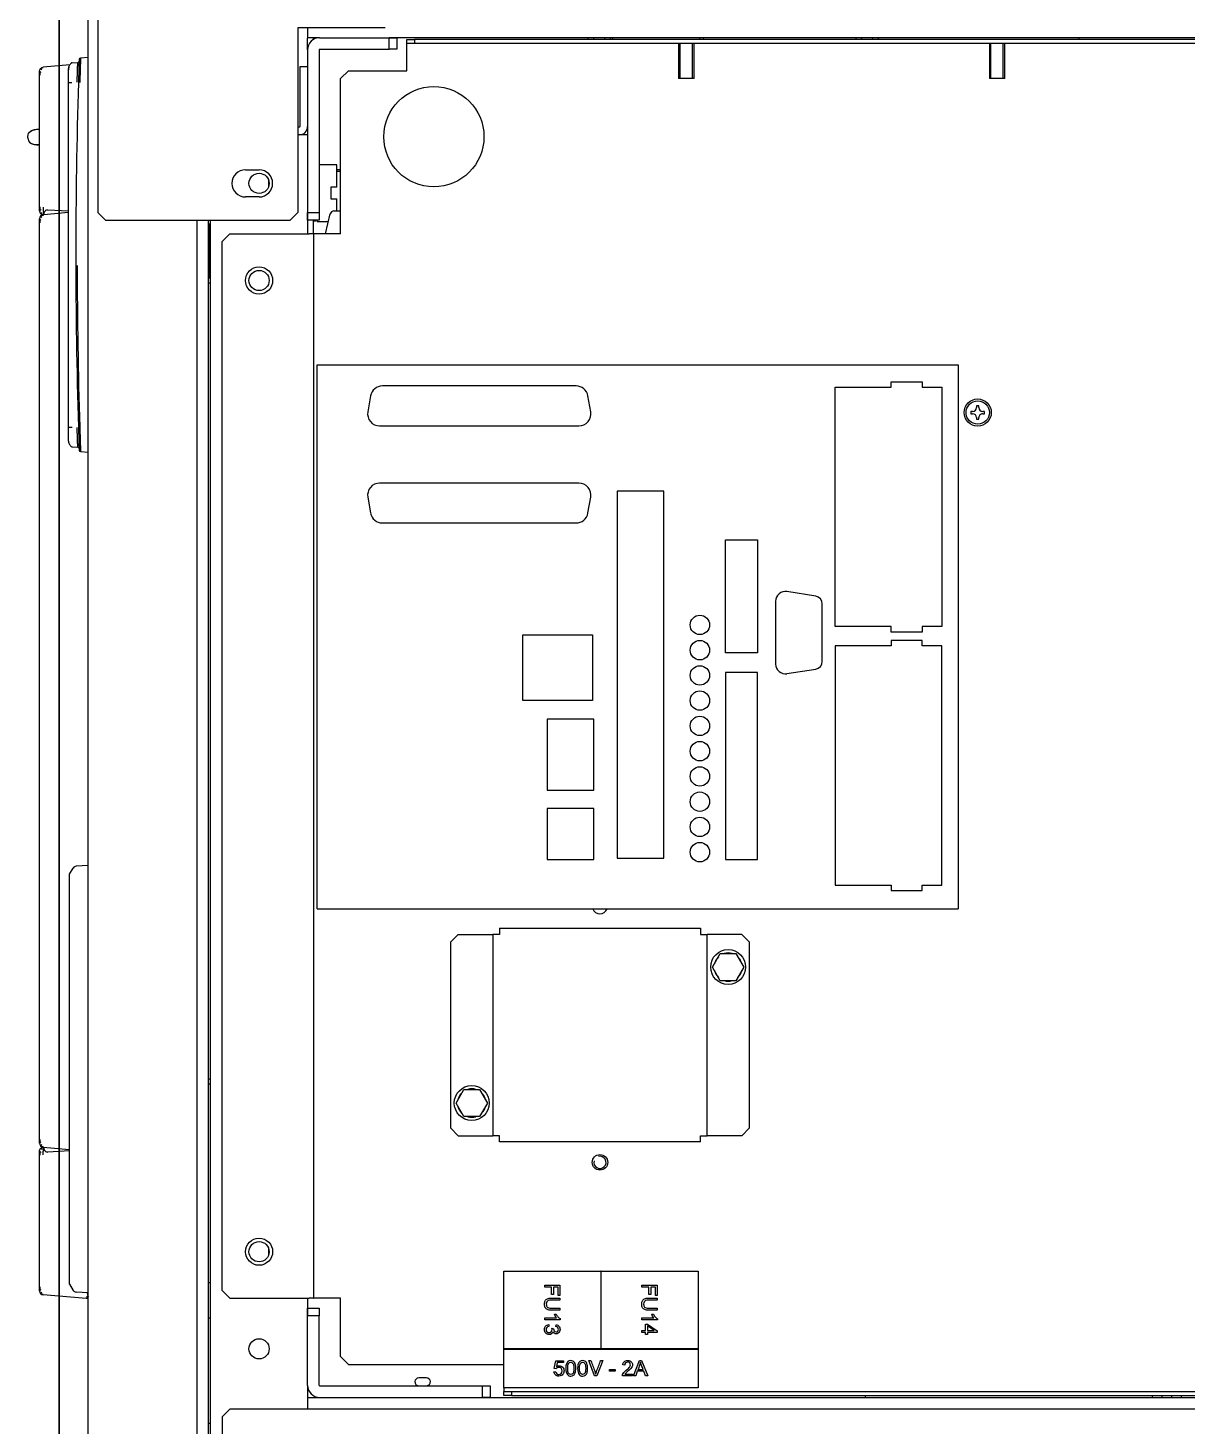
# Model space of a CAD drawing. Header units: millimetres. Extents: x -18178 to 96133, y -22425 to 61598.
# Drawn here: x 41544.5 to 41842.9, y 4997.4 to 5357.3 of the extents above; entities that cross this region are included whole.
import ezdxf

# ---------------------------------------------------------------- set-up
doc = ezdxf.new("R2010")
doc.units = ezdxf.units.MM
for name, color, linetype in [('00B60011P22', 7, 'Continuous'), ('00B60012PB122', 7, 'Continuous'), ('00B60RPFP03', 7, 'Continuous'), ('00B60RPFP04', 7, 'Continuous'), ('00B60RPFP06', 7, 'Continuous'), ('00B60RSFP04', 7, 'Continuous'), ('00B60TCFP0306', 7, 'Continuous'), ('00B60TEFP0414', 7, 'Continuous'), ('02358686_05', 7, 'Continuous'), ('02358686_06', 7, 'Continuous'), ('02359456_02', 7, 'Continuous'), ('02359456_11', 7, 'Continuous'), ('02359459_03', 7, 'Continuous'), ('10B46291P01', 7, 'Continuous'), ('10B46507P03', 7, 'Continuous'), ('10B60RIVP4008', 7, 'Continuous'), ('10H46889P01N', 7, 'Continuous'), ('560960P2_01', 7, 'Continuous'), ('561058P15_01', 7, 'Continuous'), ('CF0030LB_A', 7, 'Continuous'), ('CH0002FE', 7, 'Continuous'), ('CH0800FE', 7, 'Continuous'), ('CH1775FE', 7, 'Continuous'), ('EAE-BB-A-OUT-002-KXA 2000A', 131, 'Continuous'), ('EAE-UPS PANEL-VERTV.', 7, 'Continuous'), ('GUARNIZIONE_PORT', 7, 'Continuous'), ('MA0001LB_A', 7, 'Continuous'), ('MA0032LB', 7, 'Continuous'), ('MA1236FE', 7, 'Continuous'), ('MA1250FE', 7, 'Continuous'), ('MA1369FE', 7, 'Continuous'), ('MA1370FE', 7, 'Continuous'), ('MA1398FE', 7, 'Continuous'), ('MA1399FE', 7, 'Continuous'), ('MA1450FE', 7, 'Continuous'), ('MA1733FE', 7, 'Continuous'), ('PRIGIONIERO_M4X1', 7, 'Continuous'), ('RG1008FE', 7, 'Continuous'), ('RG1023FE', 7, 'Continuous'), ('RG1067FE', 7, 'Continuous'), ('RG1099FE', 7, 'Continuous'), ('RG1111FE', 7, 'Continuous')]:
    doc.layers.add(name, color=color, linetype=linetype)
doc.layers.add('E-ELEC-EQPM', color=7, linetype='Continuous', lineweight=35)

# ---------------------------------------------------------------- blocks, each defined once
blk = doc.blocks.new('A$Ccc32f15b')
at = {"layer": '00B60011P22', "color": 7, "linetype": 'Continuous'}
blk.add_circle((2.345, 4.45), 0.645, dxfattribs=at)
at = {"layer": '00B60012PB122', "color": 7, "linetype": 'Continuous'}
for p, q in [((18.57, 14.075), (18.545, 14.075)), ((18.57, 13.95), (18.545, 13.95)), ((18.57, 13.825), (18.545, 13.825)), ((1.07, 10.169), (1.095, 10.169)), ((1.07, 10.097), (1.095, 10.097)), ((1.07, 9.953), (1.095, 9.953)), ((1.07, 9.881), (1.095, 9.881)), ((1.07, 6.719), (1.095, 6.719)), ((1.07, 6.647), (1.095, 6.647)), ((1.07, 6.503), (1.095, 6.503)), ((1.07, 6.431), (1.095, 6.431))]:
    blk.add_line(p, q, dxfattribs=at)
at = {"layer": '00B60RPFP03', "color": 7, "linetype": 'Continuous'}
blk.add_circle((5.895, 11.45), 0.175, dxfattribs=at)
at = {"layer": '00B60RPFP04', "color": 7, "linetype": 'Continuous'}
for p, q in [((17.095, 1.575), (17.095, 1.55)), ((17.545, 1.55), (17.545, 1.575))]:
    blk.add_line(p, q, dxfattribs=at)
for centre in [(13.032, 8.238), (14.782, 4.938)]:
    blk.add_circle(centre, 0.225, dxfattribs=at)
at = {"layer": '00B60RPFP06', "color": 7, "linetype": 'Continuous'}
blk.add_line((18.908, 1.575), (18.908, 1.55), dxfattribs=at)
at = {"layer": '00B60RSFP04', "color": 7, "linetype": 'Continuous'}
for p, q in [((12.941, 8.396), (12.945, 8.389)), ((12.958, 8.397), (12.955, 8.403)), ((14.691, 5.096), (14.695, 5.089)), ((14.708, 5.097), (14.705, 5.103))]:
    blk.add_line(p, q, dxfattribs=at)
for centre, radius, start, end in [((13.032, 8.238), 0.182, 163.517, 196.483), ((13.032, 8.238), 0.182, 120, 136.483), ((13.032, 8.238), 0.182, 103.517, 115.2854), ((13.032, 8.238), 0.182, 43.517, 76.483), ((13.032, 8.238), 0.182, 343.517, 16.483), ((13.032, 8.238), 0.182, 223.517, 256.483), ((13.032, 8.238), 0.182, 283.517, 316.483), ((14.782, 4.938), 0.183, 120, 136.483), ((14.782, 4.938), 0.183, 103.517, 115.2854), ((14.782, 4.938), 0.183, 43.517, 76.483), ((14.782, 4.938), 0.183, 163.517, 196.483), ((14.782, 4.938), 0.183, 343.517, 16.483), ((14.782, 4.938), 0.183, 223.517, 256.483), ((14.782, 4.938), 0.183, 283.517, 316.483)]:
    blk.add_arc(centre, radius, start, end, dxfattribs=at)
at = {"layer": '00B60TCFP0306', "color": 7, "linetype": 'Continuous'}
for p, q in [((5.88, 11.538), (5.88, 11.515)), ((5.91, 11.538), (5.88, 11.538)), ((5.91, 11.515), (5.91, 11.538)), ((5.807, 11.465), (5.807, 11.435)), ((5.83, 11.465), (5.807, 11.465)), ((5.807, 11.435), (5.83, 11.435)), ((5.88, 11.385), (5.88, 11.363)), ((5.88, 11.363), (5.91, 11.363)), ((5.91, 11.363), (5.91, 11.385)), ((5.982, 11.465), (5.96, 11.465)), ((5.96, 11.435), (5.982, 11.435)), ((5.982, 11.435), (5.982, 11.465))]:
    blk.add_line(p, q, dxfattribs=at)
blk.add_circle((5.895, 11.45), 0.15, dxfattribs=at)
for centre, start, end in [((5.83, 11.515), 270, 0), ((5.83, 11.385), 0, 90), ((5.96, 11.515), 180, 270), ((5.96, 11.385), 90, 180)]:
    blk.add_arc(centre, 0.05, start, end, dxfattribs=at)
at = {"layer": '00B60TEFP0414', "color": 7, "linetype": 'Continuous'}
for p, q in [((12.857, 8.339), (13.032, 8.44)), ((12.857, 8.136), (12.857, 8.339)), ((13.032, 8.44), (13.207, 8.339)), ((13.207, 8.339), (13.207, 8.136)), ((13.032, 8.035), (12.857, 8.136)), ((13.207, 8.136), (13.032, 8.035)), ((14.607, 5.039), (14.782, 5.14)), ((14.607, 4.836), (14.607, 5.039)), ((14.782, 5.14), (14.957, 5.039)), ((14.957, 5.039), (14.957, 4.836)), ((14.782, 4.735), (14.607, 4.836)), ((14.957, 4.836), (14.782, 4.735))]:
    blk.add_line(p, q, dxfattribs=at)
at = {"layer": '02358686_05', "color": 7, "linetype": 'Continuous'}
for p, q in [((2.247, -0.625), (2.247, -0.627)), ((2.453, -0.625), (2.453, -0.627)), ((2.358, -0.775), (2.342, -0.775))]:
    blk.add_line(p, q, dxfattribs=at)
for points in [[(2.342, -0.775), (2.281, -0.775), (2.249, -0.726), (2.247, -0.627)], [(2.358, -0.775), (2.419, -0.775), (2.451, -0.726), (2.453, -0.627)]]:
    blk.add_open_spline(points, degree=3, dxfattribs=at)
for points, knots in [([(2.255, -0.625), (2.253, -0.65), (2.252, -0.68), (2.262, -0.72), (2.27, -0.734), (2.275, -0.742)], [0, 0, 0, 0, 0.567403, 0.798394, 1, 1, 1, 1]), ([(2.425, -0.742), (2.43, -0.734), (2.438, -0.72), (2.448, -0.68), (2.447, -0.65), (2.445, -0.625)], [0, 0, 0, 0, 0.201563, 0.43253, 1, 1, 1, 1])]:
    blk.add_open_spline(points, degree=3, knots=knots, dxfattribs=at)
at = {"layer": '02358686_06', "color": 7, "linetype": 'Continuous'}
for p, q in [((1.41, -0.117), (1.412, -0.134)), ((1.421, -0.235), (1.451, -0.579)), ((3.303, -0.254), (3.288, -0.518)), ((1.55, -0.625), (1.5, -0.625)), ((1.503, -0.622), (1.551, -0.622)), ((3.25, -0.625), (1.55, -0.625)), ((3.249, -0.621), (3.299, -0.621)), ((3.3, -0.625), (3.25, -0.625)), ((3.349, -0.571), (3.338, -0.571)), ((3.35, -0.571), (3.349, -0.571))]:
    blk.add_line(p, q, dxfattribs=at)
for centre, radius, start, end in [((3.338, -0.521), 0.05, 176.6595, 270), ((1.51, -0.575), 0.0518, 184.0645, 224.9038), ((3.256, -0.075), 0.504, 269.3091, 280.6944), ((3.3, -0.575), 0.05, 270.0208, 4.9828), ((3.29, -0.575), 0.0528, 320.1919, 5.2244)]:
    blk.add_arc(centre, radius, start, end, dxfattribs=at)
for points, knots in [([(1.5, -0.625), (1.488, -0.625), (1.476, -0.62), (1.458, -0.604), (1.452, -0.592), (1.451, -0.579)], [0, 0, 0, 0, 0.5, 0.5, 1, 1, 1, 1]), ([(1.483, -0.597), (1.48, -0.6), (1.474, -0.605), (1.472, -0.612), (1.475, -0.618), (1.48, -0.62), (1.483, -0.622)], [0, 0, 0, 0, 0.271882, 0.531747, 0.775511, 1, 1, 1, 1]), ([(1.505, -0.625), (1.503, -0.625), (1.501, -0.625), (1.502, -0.622), (1.508, -0.618), (1.514, -0.614), (1.518, -0.612)], [0, 0, 0, 0, 0.212486, 0.450761, 0.714044, 1, 1, 1, 1]), ([(3.283, -0.609), (3.287, -0.612), (3.294, -0.616), (3.299, -0.621), (3.3, -0.624), (3.297, -0.625), (3.296, -0.625)], [0, 0, 0, 0, 0.287414, 0.551693, 0.789599, 1, 1, 1, 1]), ([(3.319, -0.621), (3.323, -0.619), (3.328, -0.616), (3.331, -0.609), (3.329, -0.6), (3.323, -0.594), (3.319, -0.59)], [0, 0, 0, 0, 0.225143, 0.469938, 0.730037, 1, 1, 1, 1])]:
    blk.add_open_spline(points, degree=3, knots=knots, dxfattribs=at)
at = {"layer": '02359456_02', "color": 7, "linetype": 'Continuous'}
for p, q in [((4.16, 1.55), (4.16, 1.575)), ((4.225, 1.55), (4.225, 1.575)), ((14.475, 1.575), (14.475, 1.55)), ((14.54, 1.575), (14.54, 1.55))]:
    blk.add_line(p, q, dxfattribs=at)
at = {"layer": '02359456_11', "color": 7, "linetype": 'Continuous'}
for p, q in [((3.322, -0.254), (3.35, -0.571)), ((15.349, -0.579), (15.379, -0.239)), ((3.45, -0.625), (3.4, -0.625)), ((3.402, -0.622), (3.451, -0.622)), ((15.249, -0.625), (3.45, -0.625)), ((15.249, -0.622), (15.297, -0.622)), ((15.299, -0.625), (15.249, -0.625))]:
    blk.add_line(p, q, dxfattribs=at)
for centre, radius, start, end in [((3.4, -0.575), 0.05, 184.9999, 270.0002), ((3.41, -0.575), 0.0518, 184.06, 224.9046), ((15.299, -0.575), 0.05, 269.9755, 355.0245), ((15.29, -0.575), 0.0518, 315.0954, 355.94)]:
    blk.add_arc(centre, radius, start, end, dxfattribs=at)
for points, knots in [([(3.383, -0.597), (3.38, -0.6), (3.374, -0.605), (3.372, -0.612), (3.375, -0.618), (3.38, -0.62), (3.383, -0.622)], [0, 0, 0, 0, 0.271878, 0.531742, 0.775507, 1, 1, 1, 1]), ([(3.404, -0.625), (3.403, -0.625), (3.401, -0.625), (3.402, -0.622), (3.408, -0.618), (3.414, -0.614), (3.418, -0.612)], [0, 0, 0, 0, 0.21249, 0.450766, 0.714047, 1, 1, 1, 1]), ([(15.281, -0.612), (15.285, -0.614), (15.292, -0.618), (15.297, -0.622), (15.299, -0.625), (15.296, -0.625), (15.295, -0.625)], [0, 0, 0, 0, 0.285953, 0.549234, 0.78751, 1, 1, 1, 1]), ([(15.317, -0.622), (15.32, -0.62), (15.325, -0.618), (15.328, -0.612), (15.325, -0.605), (15.32, -0.6), (15.317, -0.597)], [0, 0, 0, 0, 0.224493, 0.468258, 0.728122, 1, 1, 1, 1]), ([(15.317, -0.622), (15.32, -0.62), (15.325, -0.618), (15.327, -0.614), (15.327, -0.612), (15.327, -0.612)], [0, 0, 0, 0, 0.2244934, 0.4682581, 0.4765806, 0.4765806, 0.4765806, 0.4765806])]:
    blk.add_open_spline(points, degree=3, knots=knots, dxfattribs=at)
at = {"layer": '02359459_03', "color": 7, "linetype": 'Continuous'}
for p, q in [((17.258, -0.002), (17.224, -0.002)), ((17.298, -0.027), (17.249, -0.579)), ((15.396, -0.239), (15.412, -0.518)), ((15.35, -0.571), (15.351, -0.571)), ((15.351, -0.571), (15.362, -0.571)), ((15.45, -0.625), (15.4, -0.625)), ((15.401, -0.621), (15.451, -0.621)), ((17.15, -0.625), (15.45, -0.625)), ((17.149, -0.622), (17.197, -0.622)), ((17.2, -0.625), (17.15, -0.625))]:
    blk.add_line(p, q, dxfattribs=at)
for centre, radius, start, end in [((17.331, -0.32), 0.327, 101.2579, 107.2693), ((17.264, -0.025), 0.0265, 353.0627, 38.9327), ((15.362, -0.521), 0.05, 270, 3.3405), ((15.41, -0.575), 0.0528, 174.7751, 219.8078), ((17.2, -0.575), 0.05, 269.9829, 355.0108), ((17.19, -0.575), 0.0518, 315.0961, 355.9349)]:
    blk.add_arc(centre, radius, start, end, dxfattribs=at)
for points, knots in [([(17.273, 0), (17.28, 0), (17.286, -0.003), (17.296, -0.013), (17.298, -0.02), (17.298, -0.027)], [0, 0, 0, 0, 0.5, 0.5, 1, 1, 1, 1]), ([(17.268, -0.018), (17.272, -0.016), (17.279, -0.013), (17.285, -0.008), (17.287, -0.004), (17.284, -0.003), (17.283, -0.002)], [0, 0, 0, 0, 0.262054, 0.518006, 0.764794, 1, 1, 1, 1]), ([(15.4, -0.625), (15.393, -0.625), (15.386, -0.624), (15.373, -0.618), (15.368, -0.614), (15.358, -0.604), (15.355, -0.598), (15.35, -0.585), (15.349, -0.578), (15.35, -0.571)], [0, 0, 0, 0, 0.25, 0.25, 0.5, 0.5, 0.75, 0.75, 1, 1, 1, 1]), ([(15.45, -0.579), (15.448, -0.579), (15.444, -0.579), (15.438, -0.579), (15.432, -0.578), (15.426, -0.578), (15.416, -0.578), (15.401, -0.577), (15.388, -0.576), (15.376, -0.575), (15.368, -0.574), (15.361, -0.573), (15.357, -0.572), (15.354, -0.572), (15.352, -0.571), (15.351, -0.571), (15.351, -0.571)], [0, 0, 0, 0, 0.043862, 0.087142, 0.129841, 0.171957, 0.213491, 0.335416, 0.499958, 0.541888, 0.664712, 0.76782, 0.814026, 0.889323, 0.952749, 1, 1, 1, 1]), ([(15.381, -0.59), (15.377, -0.594), (15.371, -0.6), (15.369, -0.609), (15.372, -0.616), (15.377, -0.619), (15.381, -0.621)], [0, 0, 0, 0, 0.269961, 0.530061, 0.774856, 1, 1, 1, 1]), ([(15.404, -0.625), (15.403, -0.625), (15.4, -0.624), (15.401, -0.621), (15.406, -0.616), (15.413, -0.612), (15.417, -0.609)], [0, 0, 0, 0, 0.210403, 0.448308, 0.712588, 1, 1, 1, 1]), ([(17.182, -0.612), (17.186, -0.614), (17.192, -0.618), (17.198, -0.622), (17.199, -0.625), (17.197, -0.625), (17.195, -0.625)], [0, 0, 0, 0, 0.285959, 0.549242, 0.787516, 1, 1, 1, 1]), ([(17.217, -0.622), (17.22, -0.62), (17.225, -0.618), (17.228, -0.612), (17.226, -0.605), (17.22, -0.6), (17.217, -0.597)], [0, 0, 0, 0, 0.224487, 0.468249, 0.728116, 1, 1, 1, 1])]:
    blk.add_open_spline(points, degree=3, knots=knots, dxfattribs=at)
at = {"layer": '10B46291P01', "color": 7, "linetype": 'Continuous'}
for p, q in [((1.095, 7.92), (1.07, 7.92)), ((1.07, 7.87), (1.095, 7.87)), ((3.3, 3.164), (3.3, 3.25)), ((3.595, 3.054), (3.338, 3.116))]:
    blk.add_line(p, q, dxfattribs=at)
blk.add_arc((3.35, 3.164), 0.05, 180, 256.4834, dxfattribs=at)
at = {"layer": '10B46507P03', "color": 7, "linetype": 'Continuous'}
for p, q in [((18.57, 13.7), (18.545, 13.7)), ((18.545, 10), (18.57, 10))]:
    blk.add_line(p, q, dxfattribs=at)
at = {"layer": '10B60RIVP4008', "color": 7, "linetype": 'Continuous'}
blk.add_line((18.32, 4.355), (18.32, 4.255), dxfattribs=at)
for centre, start, end in [((18.37, 4.355), 5.4526, 180), ((18.37, 4.255), 180, 354.5474)]:
    blk.add_arc(centre, 0.0502, start, end, dxfattribs=at)
at = {"layer": '10H46889P01N', "color": 7, "linetype": 'Continuous'}
for p, q in [((2.77, 3.25), (2.77, 3.2)), ((2.793, 3.25), (2.793, 3.2)), ((2.995, 3.2), (2.705, 3.2)), ((2.705, 3.2), (2.705, 2.975)), ((2.995, 3.2), (2.995, 3.125)), ((2.995, 3.125), (3.145, 3.125)), ((3.3, 3.2), (3.145, 3.2)), ((3.145, 3.125), (3.145, 3.2)), ((3.435, 2.95), (3.435, 3.093)), ((3.435, 2.95), (3.42, 2.95)), ((3.427, 2.927), (3.42, 2.93)), ((3.427, 2.927), (3.42, 2.927)), ((3.427, 2.9), (3.427, 2.927))]:
    blk.add_line(p, q, dxfattribs=at)
at = {"layer": '560960P2_01', "color": 7, "linetype": 'Continuous'}
for p, q in [((1.325, 0), (1.332, -0.097)), ((6.398, -0.097), (6.405, 0)), ((1.395, -0.208), (1.39, -0.134)), ((6.335, -0.208), (6.34, -0.134)), ((1.446, -0.248), (1.457, -0.252)), ((1.649, -0.254), (1.465, -0.254)), ((1.649, -0.228), (1.649, -0.208)), ((1.649, -0.248), (1.649, -0.228)), ((6.081, -0.254), (1.649, -0.254)), ((6.081, -0.248), (6.081, -0.228)), ((6.265, -0.254), (6.081, -0.254)), ((6.335, -0.208), (6.335, -0.208)), ((6.335, -0.208), (6.335, -0.208))]:
    blk.add_line(p, q, dxfattribs=at)
for centre, radius, start, end in [((1.351, -0.096), 0.0191, 184, 268.0147), ((3.865, 72.435), 72.594, 268.01472, 268.25043), ((1.371, -0.135), 0.019, 4, 88.0315), ((1.371, -0.135), 0.044, 4, 53.9442), ((3.865, 72.435), 72.594, 268.25043, 271.74957), ((3.865, 72.433), 72.575, 270.10881, 271.74957), ((3.865, 72.435), 72.594, 271.74957, 271.98528), ((6.359, -0.135), 0.044, 126.0559, 176), ((6.359, -0.135), 0.019, 91.9685, 176), ((6.379, -0.096), 0.0191, 271.9853, 356), ((1.42, -0.206), 0.0255, 184.0423, 240.4084), ((1.465, -0.209), 0.0451, 240.205, 269.7948), ((1.546, 9.878), 10.127, 269.4388, 269.5057), ((1.426, 0.322), 0.577, 274.1915, 275.8989), ((3.432, -0.196), 2.65, 359.3174, 359.7548), ((6.571, -0.25), 0.49, 179.7722, 180.4685), ((6.265, -0.209), 0.0447, 270.0711, 299.9291), ((6.31, -0.206), 0.0255, 299.5916, 355.9582)]:
    blk.add_arc(centre, radius, start, end, dxfattribs=at)
for centre, major_axis, start_param, end_param in [((1.42, -0.206), (-0.0253, -0.0018), 0, 0.357143), ((1.42, -0.206), (-0.0253, -0.0018), 0.782496, 0.977534), ((6.31, -0.206), (0.0253, -0.0018), 6.260292, 6.283185)]:
    blk.add_ellipse(centre, major_axis=major_axis, ratio=0.999937, start_param=start_param, end_param=end_param, dxfattribs=at)
for points in [[(1.332, -0.097), (1.332, -0.097), (1.332, -0.098), (1.334, -0.098), (1.337, -0.098), (1.342, -0.098), (1.347, -0.098), (1.354, -0.099), (1.362, -0.099), (1.371, -0.099), (1.381, -0.1), (1.392, -0.1), (1.404, -0.1), (1.417, -0.101), (1.432, -0.101), (1.446, -0.102), (1.462, -0.102), (1.479, -0.103), (1.496, -0.103), (1.514, -0.104), (1.532, -0.104), (1.551, -0.105), (1.57, -0.105), (1.589, -0.106), (1.609, -0.106), (1.629, -0.107), (1.643, -0.107), (1.649, -0.107)], [(1.643, -0.142), (1.638, -0.142), (1.627, -0.142), (1.61, -0.141), (1.593, -0.141), (1.577, -0.14), (1.561, -0.139), (1.546, -0.139), (1.531, -0.138), (1.516, -0.138), (1.502, -0.137), (1.488, -0.137), (1.476, -0.136), (1.464, -0.136), (1.452, -0.135), (1.442, -0.135), (1.432, -0.135), (1.423, -0.134), (1.416, -0.134), (1.409, -0.134), (1.403, -0.134), (1.398, -0.134), (1.394, -0.134), (1.392, -0.134), (1.39, -0.134), (1.39, -0.134), (1.39, -0.134)], [(6.081, -0.107), (6.087, -0.107), (6.101, -0.107), (6.121, -0.106), (6.141, -0.106), (6.16, -0.105), (6.179, -0.105), (6.198, -0.104), (6.216, -0.104), (6.234, -0.103), (6.251, -0.103), (6.268, -0.102), (6.284, -0.102), (6.298, -0.101), (6.313, -0.101), (6.326, -0.1), (6.338, -0.1), (6.349, -0.1), (6.359, -0.099), (6.368, -0.099), (6.376, -0.099), (6.383, -0.098), (6.388, -0.098), (6.393, -0.098), (6.396, -0.098), (6.398, -0.098), (6.398, -0.097), (6.398, -0.097)], [(6.34, -0.134), (6.34, -0.134), (6.34, -0.134), (6.338, -0.134), (6.336, -0.134), (6.332, -0.134), (6.327, -0.134), (6.321, -0.134), (6.314, -0.134), (6.307, -0.134), (6.298, -0.135), (6.288, -0.135), (6.278, -0.135), (6.266, -0.136), (6.254, -0.136), (6.242, -0.137), (6.228, -0.137), (6.214, -0.138), (6.199, -0.138), (6.184, -0.139), (6.169, -0.139), (6.153, -0.14), (6.137, -0.141), (6.12, -0.141), (6.103, -0.142), (6.092, -0.142), (6.087, -0.142)], [(1.407, -0.228), (1.419, -0.235), (1.431, -0.241), (1.442, -0.248)], [(6.287, -0.248), (6.299, -0.241), (6.311, -0.235), (6.323, -0.228)]]:
    blk.add_open_spline(points, degree=3, dxfattribs=at)
at = {"layer": '561058P15_01', "color": 7, "linetype": 'Continuous'}
for p, q in [((11.726, 0), (11.734, -0.156)), ((17.224, 0), (17.216, -0.156)), ((11.837, -0.239), (11.757, -0.192)), ((11.891, -0.239), (11.837, -0.239)), ((17.059, -0.239), (11.891, -0.239)), ((17.113, -0.239), (17.059, -0.239)), ((17.113, -0.239), (17.193, -0.192))]:
    blk.add_line(p, q, dxfattribs=at)
for centre, start, end in [((11.779, -0.154), 183, 240.0089), ((17.171, -0.154), 299.9911, 357)]:
    blk.add_arc(centre, 0.0444, start, end, dxfattribs=at)
at = {"layer": 'CF0030LB_A', "color": 7, "linetype": 'Continuous'}
for p, q in [((5.282, 11.2), (12.282, 11.2)), ((5.282, 2.95), (5.282, 11.2)), ((12.282, 2.95), (12.282, 11.2)), ((5.57, 10.737), (5.57, 10.987)), ((5.57, 10.987), (8.65, 10.987)), ((8.65, 10.987), (8.65, 10.737)), ((11.977, 10.987), (8.897, 10.987)), ((8.897, 10.987), (8.897, 10.737)), ((11.977, 10.737), (11.977, 10.987)), ((5.5, 10.337), (5.5, 10.737)), ((5.5, 10.737), (5.57, 10.737)), ((8.65, 10.737), (8.72, 10.737)), ((8.72, 10.737), (8.72, 10.337)), ((8.827, 10.737), (8.827, 10.337)), ((8.897, 10.737), (8.827, 10.737)), ((12.047, 10.737), (11.977, 10.737)), ((12.047, 10.337), (12.047, 10.737)), ((5.57, 10.337), (5.5, 10.337)), ((5.57, 9.617), (5.57, 10.337)), ((8.72, 10.337), (8.65, 10.337)), ((8.65, 10.337), (8.65, 9.617)), ((8.827, 10.337), (8.897, 10.337)), ((8.897, 10.337), (8.897, 9.617)), ((11.977, 9.617), (11.977, 10.337)), ((11.977, 10.337), (12.047, 10.337)), ((8.65, 9.617), (5.57, 9.617)), ((8.897, 9.617), (11.977, 9.617)), ((8.259, 9.365), (8.2, 8.993)), ((9.098, 9.449), (8.357, 9.449)), ((9.255, 8.993), (9.196, 9.365)), ((8.323, 8.849), (9.132, 8.849)), ((7.534, 8.617), (8.987, 8.617)), ((7.534, 8.205), (7.534, 8.617)), ((8.987, 8.617), (8.987, 8.205)), ((9.242, 8.617), (9.242, 8.205)), ((11.647, 8.617), (9.242, 8.617)), ((11.647, 8.205), (11.647, 8.617)), ((8.987, 8.205), (7.534, 8.205)), ((9.242, 8.205), (11.647, 8.205)), ((6.907, 7.409), (6.907, 6.809)), ((11.629, 7.409), (6.907, 7.409)), ((11.629, 6.809), (11.629, 7.409)), ((6.907, 6.809), (11.629, 6.809)), ((8.757, 5.597), (8.757, 6.492)), ((8.757, 6.492), (9.602, 6.492)), ((9.602, 6.492), (9.602, 5.597)), ((10.754, 6.507), (9.842, 6.507)), ((9.842, 6.507), (9.842, 5.907)), ((10.754, 5.907), (10.754, 6.507)), ((11.649, 6.507), (10.991, 6.507)), ((10.991, 6.507), (10.991, 5.907)), ((11.649, 5.907), (11.649, 6.507)), ((5.884, 6.47), (5.681, 6.434)), ((6.066, 3.752), (6.066, 6.317)), ((6.803, 6.317), (6.803, 3.752)), ((7.187, 6.434), (6.984, 6.47)), ((5.553, 6.281), (5.553, 3.788)), ((7.316, 3.788), (7.316, 6.281)), ((9.842, 5.907), (10.754, 5.907)), ((10.991, 5.907), (11.649, 5.907)), ((9.602, 5.597), (8.757, 5.597)), ((5.681, 3.635), (5.884, 3.6)), ((6.984, 3.6), (7.187, 3.635)), ((12.282, 2.95), (5.282, 2.95))]:
    blk.add_line(p, q, dxfattribs=at)
for centre in [(8.628, 7.874), (8.953, 7.874), (9.278, 7.874), (9.602, 7.874), (9.928, 7.874), (10.253, 7.874), (10.578, 7.874), (10.903, 7.874), (11.228, 7.874), (11.553, 7.874)]:
    blk.add_circle(centre, 0.125, dxfattribs=at)
for centre, radius, start, end in [((8.357, 9.349), 0.1, 90, 171), ((9.098, 9.349), 0.1, 9, 90), ((8.323, 8.974), 0.125, 171, 270), ((9.132, 8.974), 0.125, 270, 9), ((5.708, 6.281), 0.155, 100, 180), ((5.911, 6.317), 0.155, 0, 100), ((6.958, 6.317), 0.155, 80, 180), ((7.161, 6.281), 0.155, 0, 80), ((5.708, 3.788), 0.155, 180, 260), ((7.161, 3.788), 0.155, 280, 0), ((5.911, 3.752), 0.155, 260, 0), ((6.958, 3.752), 0.155, 180, 280)]:
    blk.add_arc(centre, radius, start, end, dxfattribs=at)
at = {"layer": 'CH0002FE', "color": 7, "linetype": 'Continuous'}
for p, q in [((18.42, 5.175), (18.57, 5.175)), ((18.42, 5.075), (18.42, 5.175)), ((18.42, 2.98), (18.42, 5.075)), ((18.57, 5.075), (18.42, 5.075)), ((18.57, 5.175), (18.57, 5.075)), ((18.57, 2.98), (18.57, 5.075)), ((1.07, 3.975), (1.22, 3.975)), ((1.07, 3.875), (1.07, 3.975)), ((1.22, 3.975), (1.22, 3.875)), ((1.07, 2.98), (1.07, 3.875)), ((1.22, 3.875), (1.07, 3.875)), ((1.22, 2.98), (1.22, 3.875)), ((1.225, 2.975), (3.32, 2.975)), ((3.32, 2.825), (3.32, 2.975)), ((3.32, 2.975), (3.42, 2.975)), ((3.42, 2.975), (3.42, 2.825)), ((17.42, 2.975), (17.52, 2.975)), ((17.42, 2.825), (17.42, 2.975)), ((18.415, 2.975), (17.52, 2.975)), ((17.52, 2.975), (17.52, 2.825)), ((1.225, 2.825), (1.445, 2.825)), ((2.215, 2.825), (3.32, 2.825)), ((3.42, 2.825), (3.32, 2.825)), ((17.52, 2.825), (17.42, 2.825)), ((18.415, 2.825), (17.52, 2.825))]:
    blk.add_line(p, q, dxfattribs=at)
for centre, radius, start, end in [((1.225, 2.98), 0.155, 180, 270), ((1.225, 2.98), 0.005, 180, 270), ((18.415, 2.98), 0.155, 270, 0), ((18.415, 2.98), 0.005, 270, 0)]:
    blk.add_arc(centre, radius, start, end, dxfattribs=at)
at = {"layer": 'CH0800FE', "color": 7, "linetype": 'Continuous'}
for p, q in [((1.07, 41.775), (1.07, 3.875)), ((18.57, 5.075), (18.57, 40.575)), ((1.07, 2.98), (1.07, 2.825)), ((18.57, 2.825), (18.57, 2.98)), ((0.945, 2.825), (0.965, 2.825)), ((0.965, 2.825), (1.07, 2.825)), ((18.57, 2.825), (18.675, 2.825)), ((18.675, 2.825), (18.72, 2.825))]:
    blk.add_line(p, q, dxfattribs=at)
at = {"layer": 'CH1775FE', "color": 7, "linetype": 'Continuous'}
for p, q in [((2.32, 2.825), (2.32, 2.72)), ((2.32, 2.72), (2.32, 2.7)), ((3.32, 2.825), (3.595, 2.825)), ((17.295, 2.825), (17.52, 2.825)), ((18.415, 2.825), (18.57, 2.825)), ((91.07, 1.575), (3.42, 1.575))]:
    blk.add_line(p, q, dxfattribs=at)
for centre in [(2.945, 2.2), (4.195, 2.2), (16.695, 2.2), (17.945, 2.2)]:
    blk.add_circle(centre, 0.13, dxfattribs=at)
at = {"layer": 'GUARNIZIONE_PORT', "color": 7, "linetype": 'Continuous'}
blk.add_line((49.12, 1.55), (3.42, 1.55), dxfattribs=at)
at = {"layer": 'MA0001LB_A', "color": 7, "linetype": 'Continuous'}
for p, q in [((3.907, 1.565), (3.47, 1.565)), ((3.907, 1.565), (3.907, 1.575)), ((4.16, 1.565), (3.907, 1.565))]:
    blk.add_line(p, q, dxfattribs=at)
at = {"layer": 'MA0032LB', "color": 7, "linetype": 'Continuous'}
for p, q in [((16.945, 6.603), (16.945, 7.85)), ((16.945, 7.85), (17.943, 7.85)), ((17.943, 7.85), (17.943, 6.603)), ((17.943, 7.85), (17.948, 7.85)), ((17.948, 7.85), (18.445, 7.85)), ((17.948, 5.35), (17.948, 7.85)), ((18.445, 7.85), (18.445, 5.35)), ((17.125, 7.129), (17.125, 7.326)), ((17.125, 7.326), (17.258, 7.326)), ((17.258, 7.303), (17.151, 7.303)), ((17.151, 7.303), (17.151, 7.242)), ((17.151, 7.242), (17.244, 7.242)), ((17.244, 7.219), (17.151, 7.219)), ((17.151, 7.219), (17.151, 7.129)), ((17.244, 7.242), (17.244, 7.219)), ((17.258, 7.326), (17.258, 7.303)), ((17.293, 7.326), (17.319, 7.326)), ((17.422, 7.326), (17.447, 7.326)), ((17.5, 7.254), (17.5, 7.277)), ((17.548, 7.129), (17.548, 7.283)), ((17.557, 7.327), (17.572, 7.327)), ((17.572, 7.327), (17.572, 7.129)), ((17.626, 7.199), (17.715, 7.326)), ((17.626, 7.176), (17.626, 7.199)), ((17.711, 7.287), (17.65, 7.199)), ((17.65, 7.199), (17.711, 7.199)), ((17.711, 7.199), (17.711, 7.287)), ((17.715, 7.326), (17.735, 7.326)), ((17.735, 7.326), (17.735, 7.199)), ((17.735, 7.199), (17.762, 7.199)), ((17.762, 7.199), (17.762, 7.176)), ((18.097, 7.124), (18.293, 7.204)), ((18.293, 7.204), (18.293, 7.174)), ((17.151, 7.129), (17.125, 7.129)), ((17.572, 7.129), (17.548, 7.129)), ((17.711, 7.176), (17.626, 7.176)), ((17.711, 7.129), (17.711, 7.176)), ((17.735, 7.129), (17.711, 7.129)), ((17.762, 7.176), (17.735, 7.176)), ((17.735, 7.176), (17.735, 7.129)), ((18.097, 7.096), (18.097, 7.124)), ((18.293, 7.021), (18.097, 7.096)), ((18.212, 7.077), (18.212, 7.144)), ((18.293, 7.174), (18.234, 7.152)), ((18.234, 7.152), (18.234, 7.069)), ((18.234, 7.069), (18.293, 7.048)), ((18.293, 7.048), (18.293, 7.021)), ((18.156, 6.906), (18.153, 6.881)), ((18.27, 6.91), (18.27, 7.007)), ((18.27, 7.007), (18.293, 7.007)), ((18.293, 7.007), (18.293, 6.876)), ((18.21, 6.71), (18.21, 6.785)), ((18.21, 6.785), (18.234, 6.785)), ((18.234, 6.71), (18.21, 6.71)), ((18.234, 6.785), (18.234, 6.71)), ((17.943, 6.603), (16.945, 6.603)), ((16.945, 6.603), (16.945, 6.598)), ((16.945, 5.35), (16.945, 6.598)), ((16.945, 6.598), (17.943, 6.598)), ((17.943, 6.598), (17.943, 5.35)), ((18.097, 6.597), (18.097, 6.623)), ((18.097, 6.623), (18.293, 6.546)), ((18.293, 6.519), (18.097, 6.443)), ((18.293, 6.546), (18.293, 6.519)), ((18.097, 6.443), (18.097, 6.471)), ((17.126, 5.877), (17.126, 6.073)), ((17.126, 6.073), (17.258, 6.073)), ((17.258, 6.05), (17.152, 6.05)), ((17.152, 6.05), (17.152, 5.989)), ((17.152, 5.989), (17.244, 5.989)), ((17.244, 5.966), (17.152, 5.966)), ((17.152, 5.966), (17.152, 5.877)), ((17.244, 5.989), (17.244, 5.966)), ((17.258, 6.073), (17.258, 6.05)), ((17.293, 6.073), (17.319, 6.073)), ((17.421, 6.073), (17.447, 6.073)), ((17.499, 6.001), (17.499, 6.025)), ((17.547, 5.877), (17.547, 6.03)), ((17.556, 6.074), (17.572, 6.074)), ((17.572, 6.074), (17.572, 5.877)), ((17.659, 6.019), (17.635, 6.023)), ((17.681, 5.97), (17.683, 5.991)), ((18.1, 6.019), (18.1, 6.117)), ((18.1, 6.117), (18.123, 6.117)), ((18.2, 6), (18.1, 6.019)), ((18.123, 6.117), (18.123, 6.038)), ((18.123, 6.038), (18.175, 6.028)), ((18.204, 6.023), (18.2, 6)), ((18.241, 5.996), (18.24, 6.021)), ((17.152, 5.877), (17.126, 5.877)), ((17.572, 5.877), (17.547, 5.877)), ((17.633, 5.929), (17.657, 5.932)), ((17.943, 5.35), (16.945, 5.35)), ((17.943, 5.35), (17.948, 5.35)), ((18.445, 5.35), (17.948, 5.35))]:
    blk.add_line(p, q, dxfattribs=at)
for points, knots in [([(17.447, 7.326), (17.447, 7.288), (17.447, 7.25), (17.447, 7.212), (17.447, 7.193), (17.445, 7.177), (17.441, 7.165), (17.436, 7.154), (17.428, 7.144), (17.417, 7.137), (17.405, 7.13), (17.39, 7.126), (17.352, 7.126), (17.337, 7.129), (17.326, 7.135), (17.314, 7.142), (17.306, 7.151), (17.301, 7.163), (17.296, 7.175), (17.293, 7.191), (17.293, 7.212), (17.293, 7.25), (17.293, 7.288), (17.293, 7.326)], [0, 0, 0, 0, 0.229163, 0.229163, 0.229163, 0.325778, 0.325778, 0.325778, 0.402506, 0.402506, 0.402506, 0.499254, 0.499254, 0.592667, 0.592667, 0.592667, 0.669452, 0.669452, 0.669452, 0.770844, 0.770844, 0.770844, 1, 1, 1, 1]), ([(17.319, 7.326), (17.319, 7.288), (17.319, 7.25), (17.319, 7.213), (17.319, 7.195), (17.321, 7.183), (17.324, 7.175), (17.327, 7.167), (17.332, 7.16), (17.34, 7.156), (17.348, 7.152), (17.357, 7.15), (17.388, 7.15), (17.401, 7.154), (17.409, 7.163), (17.418, 7.171), (17.422, 7.188), (17.422, 7.213), (17.422, 7.25), (17.422, 7.288), (17.422, 7.326)], [0, 0, 0, 0, 0.272305, 0.272305, 0.272305, 0.364375, 0.364375, 0.364375, 0.425147, 0.425147, 0.425147, 0.490001, 0.490001, 0.601397, 0.601397, 0.601397, 0.727726, 0.727726, 0.727726, 1, 1, 1, 1]), ([(17.5, 7.277), (17.513, 7.283), (17.525, 7.291), (17.535, 7.3), (17.545, 7.309), (17.553, 7.318), (17.557, 7.327)], [0, 0, 0, 0, 0.554038, 0.554038, 0.554038, 1, 1, 1, 1]), ([(17.548, 7.283), (17.542, 7.277), (17.535, 7.272), (17.525, 7.266), (17.516, 7.261), (17.507, 7.257), (17.5, 7.254)], [0, 0, 0, 0, 0.499452, 0.499452, 0.499452, 1, 1, 1, 1]), ([(18.212, 7.144), (18.194, 7.137), (18.176, 7.13), (18.158, 7.123), (18.141, 7.117), (18.128, 7.113), (18.117, 7.109)], [0, 0, 0, 0, 0.571633, 0.571633, 0.571633, 1, 1, 1, 1]), ([(18.117, 7.109), (18.13, 7.106), (18.142, 7.103), (18.155, 7.098), (18.174, 7.092), (18.193, 7.084), (18.212, 7.077)], [0, 0, 0, 0, 0.38985, 0.38985, 0.38985, 1, 1, 1, 1]), ([(18.153, 6.881), (18.135, 6.883), (18.121, 6.889), (18.111, 6.9), (18.101, 6.911), (18.096, 6.926), (18.096, 6.964), (18.101, 6.979), (18.112, 6.99), (18.122, 7.001), (18.135, 7.006), (18.159, 7.006), (18.166, 7.005), (18.181, 6.998), (18.189, 6.993), (18.206, 6.978), (18.218, 6.966), (18.232, 6.948), (18.244, 6.934), (18.253, 6.924), (18.257, 6.92), (18.261, 6.916), (18.266, 6.913), (18.27, 6.91)], [0, 0, 0, 0, 0.137684, 0.137684, 0.137684, 0.277952, 0.277952, 0.41822, 0.41822, 0.41822, 0.586671, 0.586671, 0.672324, 0.672324, 0.757978, 0.757978, 0.843631, 0.843631, 0.843631, 0.951706, 0.951706, 0.951706, 1, 1, 1, 1]), ([(18.293, 6.876), (18.287, 6.876), (18.282, 6.877), (18.276, 6.879), (18.268, 6.882), (18.259, 6.888), (18.242, 6.903), (18.232, 6.913), (18.221, 6.927), (18.204, 6.948), (18.189, 6.963), (18.179, 6.97), (18.169, 6.978), (18.159, 6.981), (18.141, 6.981), (18.133, 6.978), (18.126, 6.971), (18.119, 6.964), (18.116, 6.955), (18.116, 6.933), (18.12, 6.923), (18.127, 6.916), (18.134, 6.909), (18.143, 6.906), (18.156, 6.906)], [0, 0, 0, 0, 0.056604, 0.056604, 0.056604, 0.179456, 0.179456, 0.302308, 0.302308, 0.302308, 0.501248, 0.501248, 0.501248, 0.597249, 0.597249, 0.695954, 0.695954, 0.695954, 0.793148, 0.793148, 0.894916, 0.894916, 0.894916, 1, 1, 1, 1]), ([(18.272, 6.533), (18.261, 6.536), (18.25, 6.539), (18.239, 6.543), (18.192, 6.561), (18.144, 6.579), (18.097, 6.597)], [0, 0, 0, 0, 0.181825, 0.181825, 0.181825, 1, 1, 1, 1]), ([(18.097, 6.471), (18.144, 6.488), (18.192, 6.505), (18.239, 6.522), (18.251, 6.527), (18.262, 6.53), (18.272, 6.533)], [0, 0, 0, 0, 0.817833, 0.817833, 0.817833, 1, 1, 1, 1]), ([(18.196, 6.301), (18.173, 6.301), (18.155, 6.304), (18.14, 6.308), (18.126, 6.313), (18.115, 6.32), (18.108, 6.33), (18.1, 6.339), (18.096, 6.351), (18.096, 6.376), (18.098, 6.385), (18.103, 6.393), (18.107, 6.401), (18.113, 6.408), (18.129, 6.418), (18.139, 6.422), (18.15, 6.425), (18.162, 6.428), (18.177, 6.429), (18.219, 6.429), (18.238, 6.427), (18.252, 6.422), (18.266, 6.417), (18.277, 6.41), (18.292, 6.392), (18.296, 6.38), (18.296, 6.346), (18.29, 6.331), (18.276, 6.321), (18.26, 6.308), (18.233, 6.301), (18.196, 6.301)], [0, 0, 0, 0, 0.105556, 0.105556, 0.105556, 0.179096, 0.179096, 0.179096, 0.251314, 0.251314, 0.303837, 0.303837, 0.303837, 0.358601, 0.358601, 0.413365, 0.413365, 0.413365, 0.500928, 0.500928, 0.605057, 0.605057, 0.605057, 0.677185, 0.677185, 0.749313, 0.749313, 0.844392, 0.844392, 0.844392, 1, 1, 1, 1]), ([(18.196, 6.326), (18.229, 6.326), (18.25, 6.33), (18.261, 6.337), (18.271, 6.345), (18.277, 6.354), (18.276, 6.365), (18.276, 6.376), (18.271, 6.385), (18.25, 6.401), (18.229, 6.404), (18.164, 6.404), (18.143, 6.401), (18.132, 6.393), (18.121, 6.386), (18.116, 6.376), (18.116, 6.354), (18.121, 6.345), (18.13, 6.338), (18.142, 6.33), (18.164, 6.326), (18.196, 6.326)], [0, 0, 0, 0, 0.165779, 0.165779, 0.165779, 0.24988, 0.24988, 0.24988, 0.388302, 0.388302, 0.526724, 0.526724, 0.665146, 0.665146, 0.665146, 0.74739, 0.74739, 0.828678, 0.828678, 0.828678, 1, 1, 1, 1]), ([(18.196, 6.149), (18.173, 6.149), (18.155, 6.151), (18.14, 6.156), (18.126, 6.161), (18.115, 6.168), (18.108, 6.177), (18.1, 6.186), (18.096, 6.198), (18.096, 6.223), (18.098, 6.233), (18.103, 6.24), (18.107, 6.249), (18.113, 6.255), (18.129, 6.265), (18.139, 6.269), (18.15, 6.272), (18.162, 6.275), (18.177, 6.277), (18.219, 6.277), (18.238, 6.274), (18.252, 6.27), (18.266, 6.265), (18.277, 6.258), (18.285, 6.248), (18.293, 6.239), (18.296, 6.227), (18.296, 6.194), (18.29, 6.179), (18.276, 6.168), (18.26, 6.155), (18.233, 6.149), (18.196, 6.149)], [0, 0, 0, 0, 0.105586, 0.105586, 0.105586, 0.1791, 0.1791, 0.1791, 0.250528, 0.250528, 0.303608, 0.303608, 0.303608, 0.358415, 0.358415, 0.413222, 0.413222, 0.413222, 0.500814, 0.500814, 0.604978, 0.604978, 0.604978, 0.678609, 0.678609, 0.678609, 0.750144, 0.750144, 0.844439, 0.844439, 0.844439, 1, 1, 1, 1]), ([(18.196, 6.173), (18.229, 6.173), (18.25, 6.177), (18.261, 6.185), (18.271, 6.192), (18.277, 6.202), (18.276, 6.213), (18.276, 6.224), (18.271, 6.233), (18.261, 6.241), (18.25, 6.248), (18.229, 6.252), (18.164, 6.252), (18.143, 6.248), (18.121, 6.233), (18.116, 6.224), (18.116, 6.201), (18.121, 6.193), (18.13, 6.186), (18.142, 6.177), (18.164, 6.173), (18.196, 6.173)], [0, 0, 0, 0, 0.165902, 0.165902, 0.165902, 0.249635, 0.249635, 0.249635, 0.33357, 0.33357, 0.33357, 0.458411, 0.458411, 0.583252, 0.583252, 0.708093, 0.708093, 0.828629, 0.828629, 0.828629, 1, 1, 1, 1]), ([(18.175, 6.028), (18.167, 6.04), (18.163, 6.052), (18.163, 6.082), (18.169, 6.097), (18.193, 6.12), (18.208, 6.126), (18.244, 6.126), (18.26, 6.121), (18.272, 6.111), (18.288, 6.098), (18.296, 6.081), (18.296, 6.041), (18.291, 6.027), (18.281, 6.015), (18.271, 6.004), (18.258, 5.998), (18.241, 5.996)], [0, 0, 0, 0, 0.112615, 0.112615, 0.26163, 0.26163, 0.410645, 0.410645, 0.553364, 0.553364, 0.553364, 0.725553, 0.725553, 0.865779, 0.865779, 0.865779, 1, 1, 1, 1]), ([(17.447, 6.073), (17.447, 6.035), (17.447, 5.998), (17.447, 5.96), (17.447, 5.94), (17.445, 5.924), (17.44, 5.913), (17.436, 5.901), (17.428, 5.892), (17.416, 5.885), (17.405, 5.877), (17.389, 5.874), (17.352, 5.874), (17.337, 5.877), (17.326, 5.883), (17.314, 5.889), (17.306, 5.899), (17.301, 5.911), (17.296, 5.923), (17.293, 5.939), (17.293, 5.96), (17.293, 5.998), (17.293, 6.035), (17.293, 6.073)], [0, 0, 0, 0, 0.229163, 0.229163, 0.229163, 0.325778, 0.325778, 0.325778, 0.402506, 0.402506, 0.402506, 0.499254, 0.499254, 0.592667, 0.592667, 0.592667, 0.669452, 0.669452, 0.669452, 0.770844, 0.770844, 0.770844, 1, 1, 1, 1]), ([(17.319, 6.073), (17.319, 6.036), (17.319, 5.998), (17.319, 5.96), (17.319, 5.943), (17.321, 5.93), (17.324, 5.922), (17.327, 5.914), (17.332, 5.908), (17.34, 5.904), (17.348, 5.9), (17.357, 5.897), (17.387, 5.897), (17.401, 5.902), (17.409, 5.91), (17.417, 5.919), (17.421, 5.935), (17.421, 5.96), (17.421, 5.998), (17.421, 6.036), (17.421, 6.073)], [0, 0, 0, 0, 0.272305, 0.272305, 0.272305, 0.364375, 0.364375, 0.364375, 0.425147, 0.425147, 0.425147, 0.490001, 0.490001, 0.601397, 0.601397, 0.601397, 0.727726, 0.727726, 0.727726, 1, 1, 1, 1]), ([(17.499, 6.025), (17.513, 6.031), (17.524, 6.038), (17.535, 6.047), (17.545, 6.056), (17.552, 6.065), (17.556, 6.074)], [0, 0, 0, 0, 0.554038, 0.554038, 0.554038, 1, 1, 1, 1]), ([(17.547, 6.03), (17.542, 6.025), (17.534, 6.019), (17.525, 6.014), (17.515, 6.008), (17.507, 6.004), (17.499, 6.001)], [0, 0, 0, 0, 0.499452, 0.499452, 0.499452, 1, 1, 1, 1]), ([(17.725, 5.983), (17.737, 5.98), (17.746, 5.975), (17.752, 5.966), (17.759, 5.958), (17.762, 5.947), (17.762, 5.918), (17.756, 5.903), (17.743, 5.892), (17.73, 5.88), (17.715, 5.874), (17.678, 5.874), (17.664, 5.879), (17.653, 5.889), (17.641, 5.899), (17.635, 5.912), (17.633, 5.929)], [0, 0, 0, 0, 0.125687, 0.125687, 0.125687, 0.2601, 0.2601, 0.443518, 0.443518, 0.443518, 0.643727, 0.643727, 0.824737, 0.824737, 0.824737, 1, 1, 1, 1]), ([(17.635, 6.023), (17.638, 6.039), (17.645, 6.052), (17.666, 6.069), (17.679, 6.074), (17.705, 6.074), (17.715, 6.071), (17.733, 6.062), (17.74, 6.056), (17.745, 6.048), (17.75, 6.04), (17.752, 6.032), (17.752, 6.014), (17.75, 6.006), (17.741, 5.993), (17.734, 5.987), (17.725, 5.983)], [0, 0, 0, 0, 0.19334, 0.19334, 0.386679, 0.386679, 0.518795, 0.518795, 0.65091, 0.65091, 0.65091, 0.771952, 0.771952, 0.885976, 0.885976, 1, 1, 1, 1]), ([(17.657, 5.932), (17.66, 5.918), (17.665, 5.908), (17.671, 5.902), (17.678, 5.896), (17.686, 5.893), (17.696, 5.894), (17.707, 5.894), (17.717, 5.897), (17.725, 5.905), (17.733, 5.913), (17.736, 5.923), (17.736, 5.945), (17.733, 5.954), (17.726, 5.962), (17.718, 5.969), (17.709, 5.972), (17.693, 5.972), (17.688, 5.971), (17.681, 5.97)], [0, 0, 0, 0, 0.163123, 0.163123, 0.163123, 0.295698, 0.295698, 0.295698, 0.454635, 0.454635, 0.454635, 0.611559, 0.611559, 0.763133, 0.763133, 0.763133, 0.931485, 0.931485, 1, 1, 1, 1]), ([(17.687, 5.991), (17.698, 5.99), (17.707, 5.993), (17.723, 6.004), (17.727, 6.012), (17.727, 6.032), (17.724, 6.039), (17.718, 6.045), (17.712, 6.051), (17.704, 6.054), (17.685, 6.054), (17.677, 6.051), (17.671, 6.045), (17.665, 6.039), (17.661, 6.031), (17.659, 6.019)], [0, 0, 0, 0, 0.181661, 0.181661, 0.363321, 0.363321, 0.504848, 0.504848, 0.504848, 0.6622, 0.6622, 0.819552, 0.819552, 0.819552, 1, 1, 1, 1]), ([(18.24, 6.021), (18.252, 6.023), (18.261, 6.027), (18.267, 6.034), (18.273, 6.041), (18.277, 6.049), (18.276, 6.059), (18.276, 6.071), (18.272, 6.08), (18.263, 6.088), (18.255, 6.096), (18.243, 6.1), (18.215, 6.1), (18.204, 6.097), (18.196, 6.089), (18.188, 6.081), (18.184, 6.071), (18.184, 6.051), (18.186, 6.044), (18.19, 6.037), (18.193, 6.031), (18.198, 6.026), (18.204, 6.023)], [0, 0, 0, 0, 0.129697, 0.129697, 0.129697, 0.242458, 0.242458, 0.242458, 0.381366, 0.381366, 0.381366, 0.537675, 0.537675, 0.684128, 0.684128, 0.684128, 0.826047, 0.826047, 0.915296, 0.915296, 0.915296, 1, 1, 1, 1])]:
    blk.add_open_spline(points, degree=3, knots=knots, dxfattribs=at)
at = {"layer": 'MA1236FE', "color": 7, "linetype": 'Continuous'}
for p, q in [((2.981, 2.325), (2.909, 2.325)), ((16.731, 2.325), (16.659, 2.325))]:
    blk.add_line(p, q, dxfattribs=at)
at = {"layer": 'MA1250FE', "color": 7, "linetype": 'Continuous'}
for p, q in [((1.07, 12.75), (1.095, 12.75)), ((1.07, 6.75), (1.095, 6.75))]:
    blk.add_line(p, q, dxfattribs=at)
at = {"layer": 'MA1369FE', "color": 7, "linetype": 'Continuous'}
blk.add_line((1.07, 2.825), (1.075, 2.825), dxfattribs=at)
at = {"layer": 'MA1370FE', "color": 7, "linetype": 'Continuous'}
for p, q in [((1.445, 2.825), (1.445, 2.725)), ((1.445, 2.825), (2.215, 2.825)), ((1.445, 2.725), (2.215, 2.725)), ((2.22, 2.72), (2.22, 2.7)), ((2.32, 2.72), (2.32, 2.7))]:
    blk.add_line(p, q, dxfattribs=at)
for radius in [0.105, 0.005]:
    blk.add_arc((2.215, 2.72), radius, 0, 90, dxfattribs=at)
at = {"layer": 'MA1398FE', "color": 7, "linetype": 'Continuous'}
for p, q in [((1.095, 29.07), (1.095, 4.2)), ((1.145, 29.07), (1.145, 4.2)), ((18.495, 5.45), (18.495, 29.07)), ((18.545, 5.45), (18.545, 29.07)), ((18.495, 5.35), (18.495, 5.45)), ((18.495, 5.45), (18.545, 5.45)), ((18.545, 5.45), (18.545, 5.35)), ((18.145, 3.35), (18.145, 5.35)), ((18.445, 5.35), (18.49, 5.35)), ((18.49, 5.35), (18.495, 5.35)), ((18.545, 5.35), (18.495, 5.35)), ((1.095, 4.2), (1.145, 4.2)), ((1.095, 4.1), (1.095, 4.2)), ((1.145, 4.2), (1.145, 4.1)), ((1.145, 4.1), (1.095, 4.1)), ((1.15, 4.1), (1.145, 4.1)), ((1.495, 4.1), (1.15, 4.1)), ((1.495, 3.35), (1.495, 4.1)), ((1.495, 3.35), (1.595, 3.25)), ((3.595, 3.25), (1.595, 3.25)), ((3.595, 3.25), (3.595, 2.905)), ((17.295, 3.25), (17.295, 2.905)), ((18.045, 3.25), (17.295, 3.25)), ((18.045, 3.25), (18.145, 3.35)), ((3.595, 2.9), (3.595, 2.905)), ((3.595, 2.9), (17.295, 2.9)), ((3.595, 2.9), (3.595, 2.845)), ((17.295, 2.9), (17.295, 2.905)), ((17.295, 2.9), (17.295, 2.845)), ((3.595, 1.825), (3.595, 2.845)), ((17.295, 1.825), (17.295, 2.845)), ((3.595, 1.825), (3.695, 1.725)), ((17.195, 1.725), (17.295, 1.825)), ((17.195, 1.725), (3.695, 1.725))]:
    blk.add_line(p, q, dxfattribs=at)
for centre, radius in [((15.545, 6.588), 0.1), ((4.195, 2.2), 0.175), ((16.695, 2.2), 0.175)]:
    blk.add_circle(centre, radius, dxfattribs=at)
for start, end in [(0, 67.9757), (292.0243, 0)]:
    blk.add_arc((12.245, 6.588), 0.1, start, end, dxfattribs=at)
at = {"layer": 'MA1399FE', "color": 7, "linetype": 'Continuous'}
for p, q in [((12.712, 8.513), (12.612, 8.413)), ((15.102, 8.513), (12.712, 8.513)), ((15.202, 8.413), (15.102, 8.513)), ((12.612, 8.413), (12.612, 7.968)), ((15.202, 8.413), (15.202, 7.968)), ((12.612, 7.963), (12.612, 7.968)), ((12.612, 7.963), (15.202, 7.963)), ((12.612, 7.883), (12.612, 7.963)), ((15.202, 7.963), (15.202, 7.968)), ((15.202, 7.883), (15.202, 7.963)), ((12.532, 5.293), (12.532, 7.883)), ((12.532, 7.883), (12.612, 7.883)), ((15.282, 7.883), (15.202, 7.883)), ((15.282, 7.883), (15.282, 5.293)), ((12.532, 5.293), (12.612, 5.293)), ((12.612, 5.293), (12.612, 5.213)), ((15.202, 5.293), (15.202, 5.213)), ((15.282, 5.293), (15.202, 5.293)), ((15.202, 5.213), (12.612, 5.213)), ((12.612, 5.213), (12.612, 5.208)), ((12.612, 4.763), (12.612, 5.208)), ((15.202, 5.213), (15.202, 5.208)), ((15.202, 4.763), (15.202, 5.208)), ((12.612, 4.763), (12.712, 4.663)), ((15.102, 4.663), (15.202, 4.763)), ((12.712, 4.663), (15.102, 4.663))]:
    blk.add_line(p, q, dxfattribs=at)
at = {"layer": 'MA1450FE', "color": 7, "linetype": 'Continuous'}
for p, q in [((0.945, 3.825), (0.945, 2.7)), ((0.945, 2.7), (3.32, 2.7)), ((3.42, 2.6), (3.32, 2.7)), ((3.42, 0.225), (3.42, 2.6)), ((2.77, 2.025), (2.77, 2.2)), ((3.12, 2.2), (3.12, 2.025)), ((3.32, 0.125), (3.42, 0.225)), ((0.02, 0.125), (3.32, 0.125))]:
    blk.add_line(p, q, dxfattribs=at)
for centre, start, end in [((2.945, 2.2), 0, 180), ((2.945, 2.025), 180, 0)]:
    blk.add_arc(centre, 0.175, start, end, dxfattribs=at)
at = {"layer": 'MA1733FE', "color": 7, "linetype": 'Continuous'}
for p, q in [((3.42, 1.4), (48.815, 1.4)), ((49.64, 0), (0, 0))]:
    blk.add_line(p, q, dxfattribs=at)
at = {"layer": 'PRIGIONIERO_M4X1', "color": 7, "linetype": 'Continuous'}
for p, q in [((1.595, 11.8), (1.145, 11.8)), ((1.595, 11.779), (1.145, 11.779)), ((1.595, 11.8), (1.595, 11.6)), ((1.595, 11.621), (1.145, 11.621)), ((1.145, 11.6), (1.595, 11.6)), ((1.595, 7.8), (1.145, 7.8)), ((1.595, 7.779), (1.145, 7.779)), ((1.595, 7.8), (1.595, 7.6)), ((1.595, 7.621), (1.145, 7.621)), ((1.145, 7.6), (1.595, 7.6))]:
    blk.add_line(p, q, dxfattribs=at)
blk.add_circle((15.545, 6.588), 0.1, dxfattribs=at)
for centre, radius, start, end in [((12.245, 6.588), 0.1, 0, 67.9757), ((15.545, 6.588), 0.0785, 255, 195), ((12.245, 6.588), 0.1, 292.0243, 0)]:
    blk.add_arc(centre, radius, start, end, dxfattribs=at)
at = {"layer": 'RG1008FE', "color": 7, "linetype": 'Continuous'}
blk.add_line((2.97, 2.325), (2.97, 2.328), dxfattribs=at)
at = {"layer": 'RG1023FE', "color": 7, "linetype": 'Continuous'}
for p, q in [((1.075, 2.905), (1.07, 2.905)), ((1.075, 2.905), (1.089, 2.905)), ((1.092, 2.9), (1.075, 2.9)), ((3.595, 2.9), (3.42, 2.9)), ((1.225, 2.825), (1.075, 2.825))]:
    blk.add_line(p, q, dxfattribs=at)
for radius, start in [(0.005, 180), (0.08, 266.4167)]:
    blk.add_arc((1.075, 2.905), radius, start, 270, dxfattribs=at)
at = {"layer": 'RG1067FE', "color": 7, "linetype": 'Continuous'}
for p, q in [((3.57, 1.55), (3.57, 1.565)), ((3.67, 1.565), (3.67, 1.55))]:
    blk.add_line(p, q, dxfattribs=at)
at = {"layer": 'RG1099FE', "color": 7, "linetype": 'Continuous'}
blk.add_line((3.47, 1.575), (3.47, 1.55), dxfattribs=at)
at = {"layer": 'RG1111FE', "color": 7, "linetype": 'Continuous'}
for p, q in [((18.72, 43.825), (18.72, 1.825)), ((18.72, 1.825), (18.82, 1.725)), ((18.82, 1.725), (37.07, 1.725))]:
    blk.add_line(p, q, dxfattribs=at)
blk = doc.blocks.new('ups-panel')
at = {"layer": 'EAE-UPS PANEL-VERTV.', "xscale": 20, "yscale": 20, "zscale": 20}
blk.add_blockref('A$Ccc32f15b', (5.1, -450.03, 1985.5), dxfattribs=at)

msp = doc.modelspace()

# ---------------------------------------------------------------- linework, layer by layer
at = {"layer": 'E-ELEC-EQPM'}
msp.add_lwpolyline([(41552.5646, 5407.17605), (42467.5646, 5407.17605), (42467.5646, 2753.17605), (41552.5646, 2753.17605)], close=True, dxfattribs=at)

# ---------------------------------------------------------------- block references
at = {"layer": 'EAE-BB-A-OUT-002-KXA 2000A', "rotation": 270}
msp.add_blockref('ups-panel', (42010.0646, 5381.30884), dxfattribs=at)

doc.saveas('drawing.dxf')
